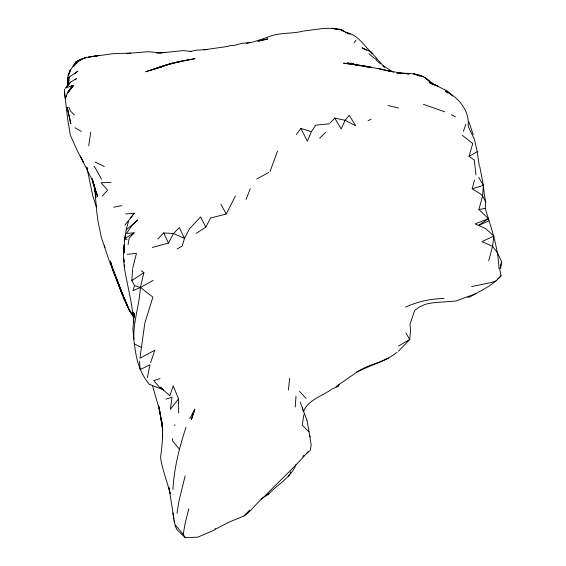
<?xml version="1.0" encoding="UTF-8"?>
<svg xmlns="http://www.w3.org/2000/svg" width="566" height="566" viewBox="0 0 566 566"><rect width="100%" height="100%" fill="white"/><g stroke="black" fill="none" stroke-linecap="round" stroke-linejoin="round"><path stroke-width="0.85" d="M123.841 252.74L124.676 238.64L125.617 234.366L124.718 239.857L126.14 229.952L128.425 221.568M123.94 252.952L124.223 244.455C123.169 253.547 123.416 262.73 125.015 271.744L130.753 300.305L133.633 317.604L132.918 312.199L133.88 322.684M134.064 317.484L134.234 313.139L132.897 329.157L133.852 339.197M74.818 73.948L77.896 71.09L69.194 77.103L69.045 80.655L67.071 86.478M172.934 489.456C174.073 468.294 179.323 447.423 185.973 427.372M149.481 384.413C140.403 374.027 136.498 360.521 134.835 347.029C130.944 326.9 139.441 307.458 140.347 287.493L133.01 290.691L134.475 285.554L131.821 280.46L132.649 268.709M479.798 166.645L483.364 185.386L482.614 196.034L478.878 209.526L488.444 218.653C493.474 234.876 498.391 251.361 498.979 268.496M295.211 407.053L296.004 396.08M488.444 218.653L475.086 223.924L478.666 225.388L488.444 218.653L485.239 208.43L485.77 201.998L484.411 195.355L483.364 185.386L478.73 177.37M150.634 362.488L154.858 350.184L139.965 358.257L144.832 323.115L152.905 297.129L140.502 287.493L153.145 280.368M67.602 85.084L68.047 80.245L69.194 77.103M288.419 390.08L289.643 378.208M68.161 77.875L67.694 79.573C67.467 70.708 74.387 64.503 80.712 59.373L78.235 61.701M488.861 220.889L478.666 225.388L485.663 228.636L493.906 236.05L492.569 246.323L488.734 260.77M83.386 162.088L77.875 152.035L70.34 135.168L67.757 119.702L64.404 91.381L64.687 89.237M500.606 268.645L501.596 261.839L497.599 252.938L492.569 246.323L481.977 241.647L493.906 236.05M88.699 145.886L90.765 132.161M177.002 513.341L178.927 501.136L185.117 475.935M128.093 244.689L129.154 238.194L134.135 232.838L126.459 233.433L131.864 225.685M303.935 414.482L302.194 425.158L309.064 431.922L311.144 444.819L310.26 450.529L306.178 453.67M215.356 528.616L214.38 530.066L197.796 537.141L185.308 537.7L183.207 534.325L185.245 522.765L188.803 508.792M147.379 377.564L149.969 364.801L140.127 369.591L139.54 361.193M174.717 425.752L174.958 424.698M140.361 287.422L143.898 272.678L141.224 270.789M67.694 79.573L68.267 77.273M68.642 75.745L70.495 69.385L69.561 72.781M501.596 261.839L499.7 269.345L501.059 275.847C492.625 285.589 480.534 290.754 469.638 297.143L467.714 297.164M132.812 267.732L136.47 253.377L127.322 254.29M485.77 201.998L482.614 196.034L480.371 193.876L472.193 188.782L474.492 179.924M475.949 174.908L474.301 160.093L469.065 156.308L472.744 143.538L462.309 135.345M194.803 409.331L191.358 419.654L194.69 409.211L189.836 418.691M463.37 131.432L465.903 124.131M277.581 150.981L270.024 171.604M246.076 199.543L250.243 188.62M64.404 91.381L65.253 98.137L67.538 92.774L72.413 85.402L65.224 88.289L70.545 82.169M329.752 123.756L315.715 125.185L311.399 131.652L307.331 141.21L300.871 128.44L296.393 134.538M215.391 529.238L228.756 522.241L244.045 515.951C253.313 509.683 258.987 498.703 268.977 493.757C278.097 484.064 290.91 477.485 296.06 464.516M339.246 384.229L338.185 386.493L330.806 389.458M196.161 233.348L205.84 227.143L210.616 218.03L226.266 214.005L235.47 195.914M288.547 476.225L289.261 474.789M289.983 473.353L290.705 471.917M152.311 247.448L168.512 243.062L173.479 233.532L179.309 227.567L184.502 238.371L182.174 246.111L177.038 248.998M65.253 98.137L66.512 95.887M69.045 91.395L72.413 85.402M303.298 411.963C307.706 400.219 320.703 396.688 330.226 390.236M73.622 66.618L75.497 63.923L72.986 66.137C77.521 56.664 90.907 57.223 99.517 55.348L88.65 57.081L113.575 53.621L130.916 53.119L148.363 51.697L161.126 52.914L182.967 50.636L190.855 51.35L196.126 50.204L207.022 49.461L204.071 49.808L228.14 46.377L229.471 45.662L233.609 45.492L241.986 43.334L250.045 42.592M67.708 86.025L70.439 82.19L76.403 78.653L75.122 79.806M354.09 42.726L356.085 40.059M149.87 384.505L163.553 389.854L160.305 387.158L169.821 395.79L173.224 385.892L178.488 398.825L170.352 409.374L172.022 397.219L165.944 399.108M124.93 225.134L134.305 213.219L125.652 213.955M130.527 217.903L134.305 213.219M67.687 92.626L73.608 85.438L67.538 92.774M102.184 196.098L107.611 190.169L101.088 182.776L111.014 182.429M330.487 122.631L334.768 118.117L345.133 120.282L355.745 125.829L349.25 115.351L345.133 120.282L341.199 128.963L334.768 118.117M244.045 515.951L249.691 510.136M157.716 239.057L163.666 232.937L173.479 233.532L184.502 238.371L189.398 228.947L200.576 216.92L205.84 227.143M308.258 451.569C294.688 467.113 279.477 480.987 265.114 495.752L268.864 493.998M319.67 138.154L325.5 132.394M398.436 351.224L409.72 339.543L410.583 329.936L409.961 324.311L414.708 310.401L419.661 306.8L426.099 304.076L432.834 302.796L455.984 300.999L475.709 293.704M132.331 225.204L137.786 219.926L126.14 229.952M73.891 65.769L76.99 62.861M497.847 278.713L501.059 275.847M396.964 352.37C390.398 357.507 382.927 361.37 374.947 363.797A70.538 63.767 5.9 0 0 352.3 375.343L335.992 386.578M302.775 456.288L304.133 455.241M260.976 499.07L268.609 493.913M131.821 280.46L143.898 272.678M134.135 232.838L124.676 238.64L126.982 239.496M398.57 346.01L409.72 339.543L405.857 332.957M469.065 156.308L477.209 151.709L474.442 139.385L468.124 126.154C469.9 110.964 458.531 97.239 445.315 91.069L447.968 93.213M256.745 179.04L268.701 172.496M368.091 120.728L371.098 119.157M388.587 358.094L356.665 371.947M405.702 307.076C417.666 301.536 430.931 298.636 444.133 298.558M266.614 37.632L266.706 37.589C278.189 32.113 290.974 34.186 303.036 31.158L303.22 31.095M81.914 59.331L75.66 62.062L86.605 57.286L83.478 58.652M163.171 66.102L145.83 71.741L163.171 66.102L149.764 70.467M254.488 41.544L266.565 37.653M159.98 378.633L153.74 380.607L159.711 387.505L163.553 389.854M496.071 280.962L491.019 282.568L471.591 286.573M472.193 188.782L483.364 185.386M246.366 43.37L253.872 41.806M187.565 60.088L194.923 58.666L174.123 62.677L187.565 60.088L184.431 60.675M113.646 207.17L121.824 205.677M190.049 51.754L191.676 51.464M478.878 209.526L485.239 208.43M303.864 31.017L323.257 28.456L333.254 28.3L341.949 30.083L343.866 31.463M126.869 53.487L130.916 53.119M165.222 52.518L156.549 52.9L161.126 52.914M406.706 73.637L409.034 73.842L396.922 73.085C408.298 73.559 421.352 72.328 429.87 81.716L423.524 76.707L413.682 73.87L420.17 76.219M409.268 73.828C390.172 72.37 371.848 66.349 352.816 64.333L370.666 67.559M371.416 67.729L362.198 65.691L362.714 65.783L343.512 63.173L356.297 64.835L347.425 62.883L356.693 65.055L350.446 63.095L357.691 65.5M352.88 64.326L356.297 64.835M336.119 29.121L331.952 28.442L340.477 29.354L350.227 34.427M337.782 29.397L339.451 29.673M362.198 65.691L371.65 67.432L369.181 66.965M388.085 105.517L398.598 108.028M388.722 71.012L390.752 71.507L379.114 68.606M300.871 128.44L311.399 131.652M134.475 285.554L140.347 287.493M444.735 111.799L423.425 104.335M376.56 59.274L374.367 58.319L368.876 53.678M94.954 162.018L104.328 166.475M341.949 30.083L340.477 29.354L342.642 30.812M134.326 343.916L141.677 347.559M451.364 114.707L455.382 116.759M348.486 33.833L345.543 32.319C358.137 34.377 363.789 45.775 372.4 53.473L370.907 52.659M366.435 50.211L361.964 47.763L370.808 51.725L384.484 67.269L383.175 66.151M75.03 127.725L81.426 131.482M393.398 72.342L383.451 65.797M432.07 84.072L430.082 82.572L447.395 91.006L452.482 96.043M375.987 60.01L380.564 63.916M433.797 84.56L425.278 77.754L425.844 78.271M74.507 114.969L70.665 111.311L68.755 107.108M185.308 537.7L176.889 529.656L175.255 525.948L174.293 520.748M134.085 316.727C127.23 310.09 125.602 300.03 121.457 291.787L114.898 274.835M299.534 391.361L306.065 398.386M175.311 525.015L183.207 534.325M179.464 449.255L172.651 440.971L172.361 438.65M131.255 312.347L128.609 308.944L133.208 316.521M432.792 84.016L431.936 82.884L432.863 84.334M126.14 302.987L129.876 311.427L123.791 297.419L127.081 304.458M125.284 300.709C119.568 291.115 118.053 279.625 112.903 269.706L119.306 286.12L117.417 280.701M94.239 166.156L101.583 179.252M220.924 204.312L226.266 214.005M128.652 308.548L123.119 296.987L125.907 302.605L125.015 300.178M83.386 162.046L80.273 156.06L92.159 180.038L97.607 196.416L92.513 180.816L94.664 186.9L95.392 191.994L92.194 178.771M163.666 232.937L168.512 243.062M114.318 273.35L110.398 261.181L112.776 269.395L125.121 300.433M117.134 280.531L123.006 295.353L119.369 286.155M309.333 434.61L310.225 436.924M300.235 402.065L306.935 420.227M122.369 294.9L109.648 262.051L101.321 237.26L98.116 221.83L96.793 212.208L94.494 186.264M468.91 122.001L473.204 134.588M96.489 207.248L92.81 196.048L86.725 166.97L87.412 170.232M92.322 178.785L93.043 181.283M93.524 182.938L94.246 185.436M104.3 245.198L104.951 247.675M152.445 385.517L159.633 410.456L162.718 429.757M159.435 409.635L162.477 427.118L162.484 438.523L162.414 427.245L158.593 405.638L159.633 410.456M161.77 421.231C163.447 433.287 162.145 445.541 160.56 457.54C162.279 469.922 167.26 481.397 170.083 493.467L168.993 487.602L173.974 519.015M306.998 420.368L309.064 431.922M68.203 84.497L67.616 80.386L68.238 84.688M172.856 512.952L174.229 521.887M68.203 84.645L67.807 82.035L68.168 84.539M477.209 151.709L479.324 166.071M161.324 418.147L162.69 429.849M67.616 80.386L68.04 84.532M95.13 189.44L95.392 191.994M95.116 189.638L95.895 197.52L95.463 192.78M302.435 407.86L302.647 410.279M68.047 80.245L68.189 81.971M124.074 259.78L124.223 262.27M124.371 264.768L124.47 266.423M123.982 252.698L123.89 250.122L123.94 252.754M178.488 398.825L178.707 412.961M123.713 258.853L123.678 260.601L123.735 258.895M166.015 65.062L159.096 67.538L172.849 62.989L155.445 68.776L168.647 64.156L182.153 61.156L166.015 65.062M267.661 38.941L258.103 41.219L267.661 38.941M437.129 85.791L429.113 82.523L438.714 86.506L437.129 85.791M70.771 123.494L67.248 107.533L70.771 123.494"/></g></svg>
